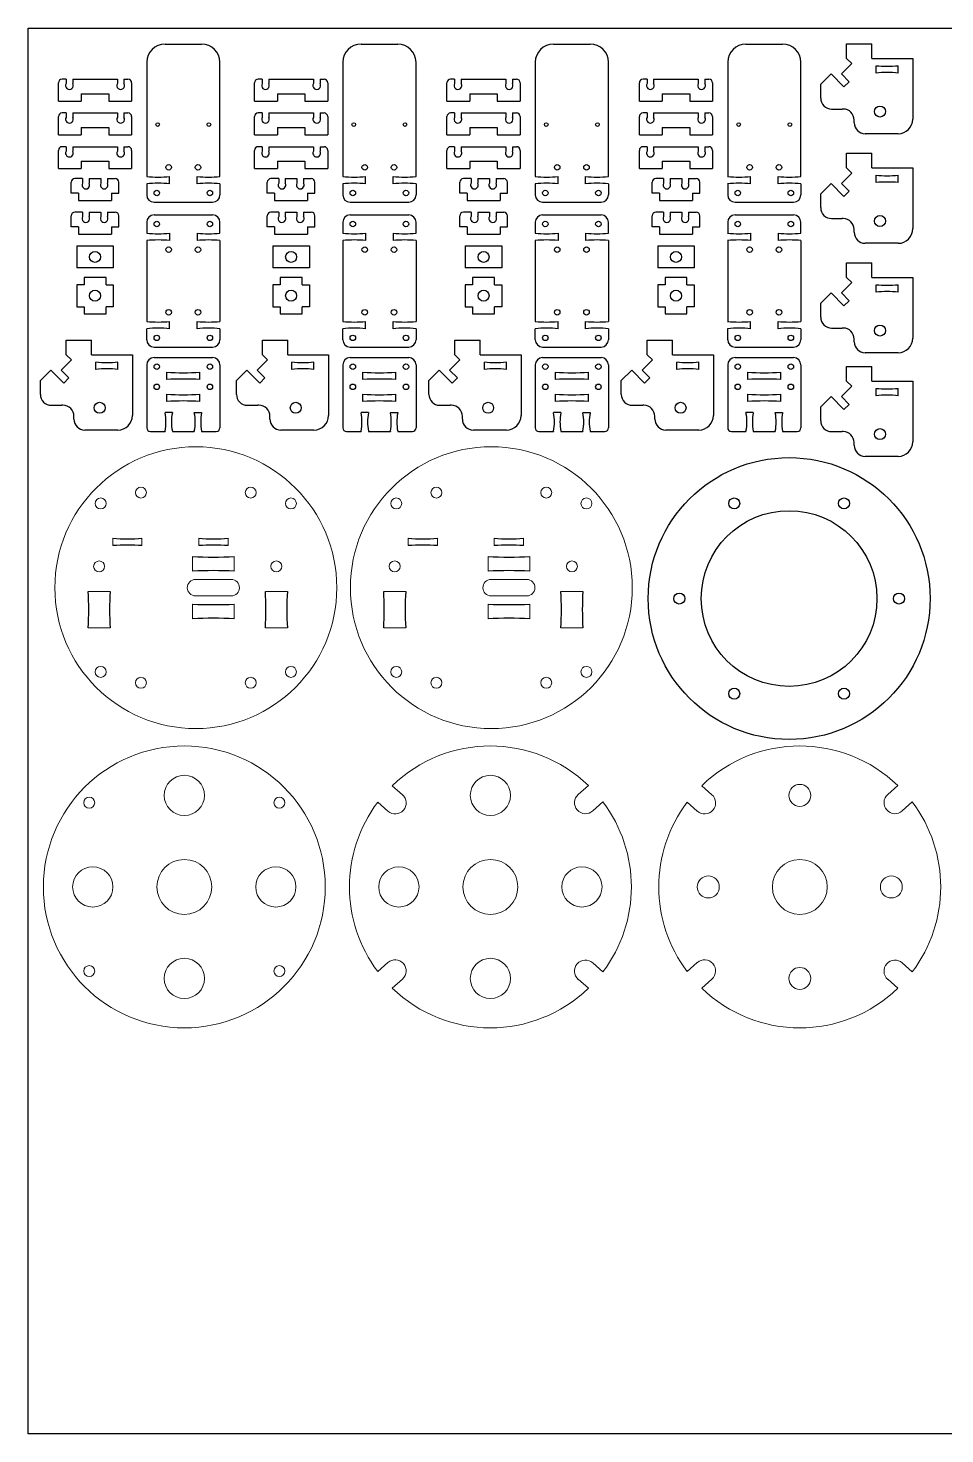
# Model space of a CAD drawing. Header units: millimetres. Extents: x 2177 to 2561, y 1197 to 1581.
# Drawn here: x 2177.1 to 2427.5, y 1197.3 to 1581.3 of the extents above; entities that cross this region are included whole.
import ezdxf

# ---------------------------------------------------------------- set-up
doc = ezdxf.new("R2010")
doc.units = ezdxf.units.MM

msp = doc.modelspace()

# ---------------------------------------------------------------- linework, layer by layer
for p, q in [((2177.06, 1581.3), (2561.06, 1581.3)), ((2177.06, 1197.3), (2177.06, 1581.3)), ((2214.45, 1576.96), (2224.45, 1576.96)), ((2268, 1576.96), (2278, 1576.96)), ((2320.57, 1576.96), (2330.57, 1576.96)), ((2373.13, 1576.96), (2383.13, 1576.96)), ((2400.6, 1577.03), (2407.54, 1577.03)), ((2400.6, 1573.03), (2400.6, 1577.03)), ((2407.54, 1573.03), (2407.54, 1577.03)), ((2209.45, 1571.96), (2209.45, 1540.76)), ((2229.45, 1540.76), (2229.45, 1571.96)), ((2263, 1571.96), (2263, 1540.76)), ((2283, 1540.76), (2283, 1571.96)), ((2315.57, 1571.96), (2315.57, 1540.76)), ((2335.57, 1540.76), (2335.57, 1571.96)), ((2368.13, 1571.96), (2368.13, 1540.76)), ((2388.13, 1540.76), (2388.13, 1571.96)), ((2399.18, 1568.79), (2402.01, 1571.61)), ((2402.01, 1571.61), (2400.6, 1573.03)), ((2407.54, 1573.03), (2418.68, 1573.03)), ((2408.68, 1569.03), (2408.68, 1571.03)), ((2414.68, 1569.03), (2414.68, 1571.03)), ((2418.68, 1573.03), (2418.68, 1556.44)), ((2187.43, 1567.36), (2186.33, 1567.36)), ((2187.43, 1567.36), (2187.43, 1566.15)), ((2189.23, 1567.36), (2189.23, 1566.15)), ((2189.23, 1567.36), (2201.43, 1567.36)), ((2201.43, 1567.36), (2201.43, 1566.15)), ((2203.23, 1567.36), (2203.23, 1566.15)), ((2203.23, 1567.36), (2204.33, 1567.36)), ((2240.99, 1567.36), (2239.89, 1567.36)), ((2240.99, 1567.36), (2240.99, 1566.15)), ((2242.79, 1567.36), (2242.79, 1566.15)), ((2242.79, 1567.36), (2254.99, 1567.36)), ((2254.99, 1567.36), (2254.99, 1566.15)), ((2256.79, 1567.36), (2256.79, 1566.15)), ((2256.79, 1567.36), (2257.89, 1567.36)), ((2293.55, 1567.36), (2292.45, 1567.36)), ((2293.55, 1567.36), (2293.55, 1566.15)), ((2295.35, 1567.36), (2295.35, 1566.15)), ((2295.35, 1567.36), (2307.55, 1567.36)), ((2307.55, 1567.36), (2307.55, 1566.15)), ((2309.35, 1567.36), (2309.35, 1566.15)), ((2309.35, 1567.36), (2310.45, 1567.36)), ((2346.11, 1567.36), (2345.01, 1567.36)), ((2346.11, 1567.36), (2346.11, 1566.15)), ((2347.91, 1567.36), (2347.91, 1566.15)), ((2347.91, 1567.36), (2360.11, 1567.36)), ((2360.11, 1567.36), (2360.11, 1566.15)), ((2361.91, 1567.36), (2361.91, 1566.15)), ((2361.91, 1567.36), (2363.01, 1567.36)), ((2396.36, 1568.79), (2393.53, 1565.96)), ((2399.89, 1565.25), (2396.36, 1568.79)), ((2401.31, 1566.66), (2399.18, 1568.79)), ((2185.33, 1561.36), (2185.33, 1566.36)), ((2191.58, 1563.36), (2199.08, 1563.36)), ((2191.58, 1563.36), (2191.58, 1561.36)), ((2199.08, 1563.36), (2199.08, 1561.36)), ((2205.33, 1566.36), (2205.33, 1561.36)), ((2238.89, 1561.36), (2238.89, 1566.36)), ((2245.14, 1563.36), (2252.64, 1563.36)), ((2245.14, 1563.36), (2245.14, 1561.36)), ((2252.64, 1563.36), (2252.64, 1561.36)), ((2258.89, 1566.36), (2258.89, 1561.36)), ((2291.45, 1561.36), (2291.45, 1566.36)), ((2297.7, 1563.36), (2305.2, 1563.36)), ((2297.7, 1563.36), (2297.7, 1561.36)), ((2305.2, 1563.36), (2305.2, 1561.36)), ((2311.45, 1566.36), (2311.45, 1561.36)), ((2344.01, 1561.36), (2344.01, 1566.36)), ((2350.26, 1563.36), (2357.76, 1563.36)), ((2350.26, 1563.36), (2350.26, 1561.36)), ((2357.76, 1563.36), (2357.76, 1561.36)), ((2364.01, 1566.36), (2364.01, 1561.36)), ((2393.53, 1562.2), (2393.53, 1565.96)), ((2399.89, 1565.25), (2401.31, 1566.66)), ((2185.33, 1561.36), (2191.58, 1561.36)), ((2199.08, 1561.36), (2205.33, 1561.36)), ((2238.89, 1561.36), (2245.14, 1561.36)), ((2252.64, 1561.36), (2258.89, 1561.36)), ((2291.45, 1561.36), (2297.7, 1561.36)), ((2305.2, 1561.36), (2311.45, 1561.36)), ((2344.01, 1561.36), (2350.26, 1561.36)), ((2357.76, 1561.36), (2364.01, 1561.36)), ((2396.53, 1559.2), (2399.36, 1559.2)), ((2399.68, 1559.2), (2399.36, 1559.2)), ((2185.33, 1552.13), (2185.33, 1557.13)), ((2187.43, 1558.13), (2186.33, 1558.13)), ((2187.43, 1558.13), (2187.43, 1556.92)), ((2189.23, 1558.13), (2189.23, 1556.92)), ((2189.23, 1558.13), (2201.43, 1558.13)), ((2201.43, 1558.13), (2201.43, 1556.92)), ((2203.23, 1558.13), (2203.23, 1556.92)), ((2203.23, 1558.13), (2204.33, 1558.13)), ((2205.33, 1557.13), (2205.33, 1552.13)), ((2238.89, 1552.13), (2238.89, 1557.13)), ((2240.99, 1558.13), (2239.89, 1558.13)), ((2240.99, 1558.13), (2240.99, 1556.92)), ((2242.79, 1558.13), (2242.79, 1556.92)), ((2242.79, 1558.13), (2254.99, 1558.13)), ((2254.99, 1558.13), (2254.99, 1556.92)), ((2256.79, 1558.13), (2256.79, 1556.92)), ((2256.79, 1558.13), (2257.89, 1558.13)), ((2258.89, 1557.13), (2258.89, 1552.13)), ((2291.45, 1552.13), (2291.45, 1557.13)), ((2293.55, 1558.13), (2292.45, 1558.13)), ((2293.55, 1558.13), (2293.55, 1556.92)), ((2295.35, 1558.13), (2295.35, 1556.92)), ((2295.35, 1558.13), (2307.55, 1558.13)), ((2307.55, 1558.13), (2307.55, 1556.92)), ((2309.35, 1558.13), (2309.35, 1556.92)), ((2309.35, 1558.13), (2310.45, 1558.13)), ((2311.45, 1557.13), (2311.45, 1552.13)), ((2344.01, 1552.13), (2344.01, 1557.13)), ((2346.11, 1558.13), (2345.01, 1558.13)), ((2346.11, 1558.13), (2346.11, 1556.92)), ((2347.91, 1558.13), (2347.91, 1556.92)), ((2347.91, 1558.13), (2360.11, 1558.13)), ((2360.11, 1558.13), (2360.11, 1556.92)), ((2361.91, 1558.13), (2361.91, 1556.92)), ((2361.91, 1558.13), (2363.01, 1558.13)), ((2364.01, 1557.13), (2364.01, 1552.13)), ((2402.68, 1555.44), (2402.68, 1556.2)), ((2185.33, 1552.13), (2191.58, 1552.13)), ((2191.58, 1554.13), (2199.08, 1554.13)), ((2191.58, 1554.13), (2191.58, 1552.13)), ((2199.08, 1554.13), (2199.08, 1552.13)), ((2199.08, 1552.13), (2205.33, 1552.13)), ((2212.45, 1554.46), (2212.45, 1554.46)), ((2238.89, 1552.13), (2245.14, 1552.13)), ((2245.14, 1554.13), (2252.64, 1554.13)), ((2245.14, 1554.13), (2245.14, 1552.13)), ((2252.64, 1554.13), (2252.64, 1552.13)), ((2252.64, 1552.13), (2258.89, 1552.13)), ((2266, 1554.46), (2266, 1554.46)), ((2291.45, 1552.13), (2297.7, 1552.13)), ((2297.7, 1554.13), (2305.2, 1554.13)), ((2297.7, 1554.13), (2297.7, 1552.13)), ((2305.2, 1554.13), (2305.2, 1552.13)), ((2305.2, 1552.13), (2311.45, 1552.13)), ((2318.57, 1554.46), (2318.57, 1554.46)), ((2344.01, 1552.13), (2350.26, 1552.13)), ((2350.26, 1554.13), (2357.76, 1554.13)), ((2350.26, 1554.13), (2350.26, 1552.13)), ((2357.76, 1554.13), (2357.76, 1552.13)), ((2357.76, 1552.13), (2364.01, 1552.13)), ((2371.13, 1554.46), (2371.13, 1554.46)), ((2414.68, 1552.44), (2405.68, 1552.44)), ((2185.33, 1542.91), (2185.33, 1547.91)), ((2187.43, 1548.91), (2186.33, 1548.91)), ((2187.43, 1548.91), (2187.43, 1547.7)), ((2189.23, 1548.91), (2189.23, 1547.7)), ((2189.23, 1548.91), (2201.43, 1548.91)), ((2201.43, 1548.91), (2201.43, 1547.7)), ((2203.23, 1548.91), (2203.23, 1547.7)), ((2203.23, 1548.91), (2204.33, 1548.91)), ((2205.33, 1547.91), (2205.33, 1542.91)), ((2238.89, 1542.91), (2238.89, 1547.91)), ((2240.99, 1548.91), (2239.89, 1548.91)), ((2240.99, 1548.91), (2240.99, 1547.7)), ((2242.79, 1548.91), (2242.79, 1547.7)), ((2242.79, 1548.91), (2254.99, 1548.91)), ((2254.99, 1548.91), (2254.99, 1547.7)), ((2256.79, 1548.91), (2256.79, 1547.7)), ((2256.79, 1548.91), (2257.89, 1548.91)), ((2258.89, 1547.91), (2258.89, 1542.91)), ((2291.45, 1542.91), (2291.45, 1547.91)), ((2293.55, 1548.91), (2292.45, 1548.91)), ((2293.55, 1548.91), (2293.55, 1547.7)), ((2295.35, 1548.91), (2295.35, 1547.7)), ((2295.35, 1548.91), (2307.55, 1548.91)), ((2307.55, 1548.91), (2307.55, 1547.7)), ((2309.35, 1548.91), (2309.35, 1547.7)), ((2309.35, 1548.91), (2310.45, 1548.91)), ((2311.45, 1547.91), (2311.45, 1542.91)), ((2344.01, 1542.91), (2344.01, 1547.91)), ((2346.11, 1548.91), (2345.01, 1548.91)), ((2346.11, 1548.91), (2346.11, 1547.7)), ((2347.91, 1548.91), (2347.91, 1547.7)), ((2347.91, 1548.91), (2360.11, 1548.91)), ((2360.11, 1548.91), (2360.11, 1547.7)), ((2361.91, 1548.91), (2361.91, 1547.7)), ((2361.91, 1548.91), (2363.01, 1548.91)), ((2364.01, 1547.91), (2364.01, 1542.91)), ((2191.58, 1544.91), (2199.08, 1544.91)), ((2191.58, 1544.91), (2191.58, 1542.91)), ((2199.08, 1544.91), (2199.08, 1542.91)), ((2245.14, 1544.91), (2252.64, 1544.91)), ((2245.14, 1544.91), (2245.14, 1542.91)), ((2252.64, 1544.91), (2252.64, 1542.91)), ((2297.7, 1544.91), (2305.2, 1544.91)), ((2297.7, 1544.91), (2297.7, 1542.91)), ((2305.2, 1544.91), (2305.2, 1542.91)), ((2350.26, 1544.91), (2357.76, 1544.91)), ((2350.26, 1544.91), (2350.26, 1542.91)), ((2357.76, 1544.91), (2357.76, 1542.91)), ((2400.6, 1547.11), (2407.54, 1547.11)), ((2400.6, 1543.11), (2400.6, 1547.11)), ((2407.54, 1543.11), (2407.54, 1547.11)), ((2185.33, 1542.91), (2191.58, 1542.91)), ((2191.93, 1540.18), (2189.83, 1540.18)), ((2191.93, 1540.18), (2191.93, 1538.97)), ((2193.73, 1540.18), (2196.93, 1540.18)), ((2193.73, 1540.18), (2193.73, 1538.97)), ((2196.93, 1540.18), (2196.93, 1538.97)), ((2198.73, 1540.18), (2200.83, 1540.18)), ((2198.73, 1540.18), (2198.73, 1538.97)), ((2199.08, 1542.91), (2205.33, 1542.91)), ((2215.7, 1538.76), (2215.7, 1540.76)), ((2223.2, 1538.76), (2223.2, 1540.76)), ((2238.89, 1542.91), (2245.14, 1542.91)), ((2245.49, 1540.18), (2243.39, 1540.18)), ((2245.49, 1540.18), (2245.49, 1538.97)), ((2247.29, 1540.18), (2250.49, 1540.18)), ((2247.29, 1540.18), (2247.29, 1538.97)), ((2250.49, 1540.18), (2250.49, 1538.97)), ((2252.29, 1540.18), (2254.39, 1540.18)), ((2252.29, 1540.18), (2252.29, 1538.97)), ((2252.64, 1542.91), (2258.89, 1542.91)), ((2269.25, 1538.76), (2269.25, 1540.76)), ((2276.75, 1538.76), (2276.75, 1540.76)), ((2291.45, 1542.91), (2297.7, 1542.91)), ((2298.05, 1540.18), (2295.95, 1540.18)), ((2298.05, 1540.18), (2298.05, 1538.97)), ((2299.85, 1540.18), (2303.05, 1540.18)), ((2299.85, 1540.18), (2299.85, 1538.97)), ((2303.05, 1540.18), (2303.05, 1538.97)), ((2304.85, 1540.18), (2306.95, 1540.18)), ((2304.85, 1540.18), (2304.85, 1538.97)), ((2305.2, 1542.91), (2311.45, 1542.91)), ((2321.82, 1538.76), (2321.82, 1540.76)), ((2329.32, 1538.76), (2329.32, 1540.76)), ((2344.01, 1542.91), (2350.26, 1542.91)), ((2350.61, 1540.18), (2348.51, 1540.18)), ((2350.61, 1540.18), (2350.61, 1538.97)), ((2352.41, 1540.18), (2355.61, 1540.18)), ((2352.41, 1540.18), (2352.41, 1538.97)), ((2355.61, 1540.18), (2355.61, 1538.97)), ((2357.41, 1540.18), (2359.51, 1540.18)), ((2357.41, 1540.18), (2357.41, 1538.97)), ((2357.76, 1542.91), (2364.01, 1542.91)), ((2374.38, 1538.76), (2374.38, 1540.76)), ((2381.88, 1538.76), (2381.88, 1540.76)), ((2399.18, 1538.87), (2402.01, 1541.7)), ((2402.01, 1541.7), (2400.6, 1543.11)), ((2407.54, 1543.11), (2418.68, 1543.11)), ((2408.68, 1539.11), (2408.68, 1541.11)), ((2414.68, 1539.11), (2414.68, 1541.11)), ((2418.68, 1543.11), (2418.68, 1526.52)), ((2188.83, 1536.18), (2188.83, 1539.18)), ((2190.83, 1536.18), (2188.83, 1536.18)), ((2190.83, 1536.18), (2190.83, 1534.18)), ((2199.83, 1536.18), (2199.83, 1534.18)), ((2199.83, 1536.18), (2201.83, 1536.18)), ((2201.83, 1536.18), (2201.83, 1539.18)), ((2209.45, 1538.76), (2209.45, 1535.76)), ((2229.45, 1538.76), (2229.45, 1535.76)), ((2242.39, 1536.18), (2242.39, 1539.18)), ((2244.39, 1536.18), (2242.39, 1536.18)), ((2244.39, 1536.18), (2244.39, 1534.18)), ((2253.39, 1536.18), (2253.39, 1534.18)), ((2253.39, 1536.18), (2255.39, 1536.18)), ((2255.39, 1536.18), (2255.39, 1539.18)), ((2263, 1538.76), (2263, 1535.76)), ((2283, 1538.76), (2283, 1535.76)), ((2294.95, 1536.18), (2294.95, 1539.18)), ((2296.95, 1536.18), (2294.95, 1536.18)), ((2296.95, 1536.18), (2296.95, 1534.18)), ((2305.95, 1536.18), (2305.95, 1534.18)), ((2305.95, 1536.18), (2307.95, 1536.18)), ((2307.95, 1536.18), (2307.95, 1539.18)), ((2315.57, 1538.76), (2315.57, 1535.76)), ((2335.57, 1538.76), (2335.57, 1535.76)), ((2347.51, 1536.18), (2347.51, 1539.18)), ((2349.51, 1536.18), (2347.51, 1536.18)), ((2349.51, 1536.18), (2349.51, 1534.18)), ((2358.51, 1536.18), (2358.51, 1534.18)), ((2358.51, 1536.18), (2360.51, 1536.18)), ((2360.51, 1536.18), (2360.51, 1539.18)), ((2368.13, 1538.76), (2368.13, 1535.76)), ((2388.13, 1538.76), (2388.13, 1535.76)), ((2396.36, 1538.87), (2393.53, 1536.04)), ((2393.53, 1532.28), (2393.53, 1536.04)), ((2399.89, 1535.33), (2396.36, 1538.87)), ((2401.31, 1536.75), (2399.18, 1538.87)), ((2399.89, 1535.33), (2401.31, 1536.75)), ((2190.83, 1534.18), (2199.83, 1534.18)), ((2211.45, 1533.76), (2227.45, 1533.76)), ((2244.39, 1534.18), (2253.39, 1534.18)), ((2265, 1533.76), (2281, 1533.76)), ((2296.95, 1534.18), (2305.95, 1534.18)), ((2317.57, 1533.76), (2333.57, 1533.76)), ((2349.51, 1534.18), (2358.51, 1534.18)), ((2370.13, 1533.76), (2386.13, 1533.76)), ((2188.83, 1527.04), (2188.83, 1530.04)), ((2191.93, 1531.04), (2189.83, 1531.04)), ((2191.93, 1531.04), (2191.93, 1529.83)), ((2193.73, 1531.04), (2196.93, 1531.04)), ((2193.73, 1531.04), (2193.73, 1529.83)), ((2196.93, 1531.04), (2196.93, 1529.83)), ((2198.73, 1531.04), (2200.83, 1531.04)), ((2198.73, 1531.04), (2198.73, 1529.83)), ((2201.83, 1527.04), (2201.83, 1530.04)), ((2211.45, 1530.28), (2227.45, 1530.28)), ((2242.39, 1527.04), (2242.39, 1530.04)), ((2245.49, 1531.04), (2243.39, 1531.04)), ((2245.49, 1531.04), (2245.49, 1529.83)), ((2247.29, 1531.04), (2250.49, 1531.04)), ((2247.29, 1531.04), (2247.29, 1529.83)), ((2250.49, 1531.04), (2250.49, 1529.83)), ((2252.29, 1531.04), (2254.39, 1531.04)), ((2252.29, 1531.04), (2252.29, 1529.83)), ((2255.39, 1527.04), (2255.39, 1530.04)), ((2265, 1530.28), (2281, 1530.28)), ((2294.95, 1527.04), (2294.95, 1530.04)), ((2298.05, 1531.04), (2295.95, 1531.04)), ((2298.05, 1531.04), (2298.05, 1529.83)), ((2299.85, 1531.04), (2303.05, 1531.04)), ((2299.85, 1531.04), (2299.85, 1529.83)), ((2303.05, 1531.04), (2303.05, 1529.83)), ((2304.85, 1531.04), (2306.95, 1531.04)), ((2304.85, 1531.04), (2304.85, 1529.83)), ((2307.95, 1527.04), (2307.95, 1530.04)), ((2317.57, 1530.28), (2333.57, 1530.28)), ((2347.51, 1527.04), (2347.51, 1530.04)), ((2350.61, 1531.04), (2348.51, 1531.04)), ((2350.61, 1531.04), (2350.61, 1529.83)), ((2352.41, 1531.04), (2355.61, 1531.04)), ((2352.41, 1531.04), (2352.41, 1529.83)), ((2355.61, 1531.04), (2355.61, 1529.83)), ((2357.41, 1531.04), (2359.51, 1531.04)), ((2357.41, 1531.04), (2357.41, 1529.83)), ((2360.51, 1527.04), (2360.51, 1530.04)), ((2370.13, 1530.28), (2386.13, 1530.28)), ((2396.53, 1529.28), (2399.36, 1529.28)), ((2399.68, 1529.28), (2399.36, 1529.28)), ((2190.83, 1527.04), (2188.83, 1527.04)), ((2190.83, 1527.04), (2190.83, 1525.04)), ((2190.83, 1525.04), (2199.83, 1525.04)), ((2199.83, 1527.04), (2199.83, 1525.04)), ((2199.83, 1527.04), (2201.83, 1527.04)), ((2209.45, 1528.28), (2209.45, 1525.28)), ((2215.7, 1525.28), (2215.7, 1523.28)), ((2223.2, 1525.28), (2223.2, 1523.28)), ((2229.45, 1525.28), (2229.45, 1528.28)), ((2244.39, 1527.04), (2242.39, 1527.04)), ((2244.39, 1527.04), (2244.39, 1525.04)), ((2244.39, 1525.04), (2253.39, 1525.04)), ((2253.39, 1527.04), (2253.39, 1525.04)), ((2253.39, 1527.04), (2255.39, 1527.04)), ((2263, 1528.28), (2263, 1525.28)), ((2269.25, 1525.28), (2269.25, 1523.28)), ((2276.75, 1525.28), (2276.75, 1523.28)), ((2283, 1525.28), (2283, 1528.28)), ((2296.95, 1527.04), (2294.95, 1527.04)), ((2296.95, 1527.04), (2296.95, 1525.04)), ((2296.95, 1525.04), (2305.95, 1525.04)), ((2305.95, 1527.04), (2305.95, 1525.04)), ((2305.95, 1527.04), (2307.95, 1527.04)), ((2315.57, 1528.28), (2315.57, 1525.28)), ((2321.82, 1525.28), (2321.82, 1523.28)), ((2329.32, 1525.28), (2329.32, 1523.28)), ((2335.57, 1525.28), (2335.57, 1528.28)), ((2349.51, 1527.04), (2347.51, 1527.04)), ((2349.51, 1527.04), (2349.51, 1525.04)), ((2349.51, 1525.04), (2358.51, 1525.04)), ((2358.51, 1527.04), (2358.51, 1525.04)), ((2358.51, 1527.04), (2360.51, 1527.04)), ((2368.13, 1528.28), (2368.13, 1525.28)), ((2374.38, 1525.28), (2374.38, 1523.28)), ((2381.88, 1525.28), (2381.88, 1523.28)), ((2388.13, 1525.28), (2388.13, 1528.28)), ((2402.68, 1525.52), (2402.68, 1526.28)), ((2190.33, 1521.8), (2190.33, 1515.8)), ((2190.33, 1521.8), (2200.33, 1521.8)), ((2200.33, 1521.8), (2200.33, 1515.8)), ((2209.45, 1523.28), (2209.45, 1501.18)), ((2229.45, 1523.28), (2229.45, 1501.18)), ((2243.89, 1521.8), (2243.89, 1515.8)), ((2243.89, 1521.8), (2253.89, 1521.8)), ((2253.89, 1521.8), (2253.89, 1515.8)), ((2263, 1523.28), (2263, 1501.18)), ((2283, 1523.28), (2283, 1501.18)), ((2296.45, 1521.8), (2296.45, 1515.8)), ((2296.45, 1521.8), (2306.45, 1521.8)), ((2306.45, 1521.8), (2306.45, 1515.8)), ((2315.57, 1523.28), (2315.57, 1501.18)), ((2335.57, 1523.28), (2335.57, 1501.18)), ((2349.01, 1521.8), (2349.01, 1515.8)), ((2349.01, 1521.8), (2359.01, 1521.8)), ((2359.01, 1521.8), (2359.01, 1515.8)), ((2368.13, 1523.28), (2368.13, 1501.18)), ((2388.13, 1523.28), (2388.13, 1501.18)), ((2414.68, 1522.52), (2405.68, 1522.52)), ((2400.6, 1517.2), (2407.54, 1517.2)), ((2400.6, 1513.2), (2400.6, 1517.2)), ((2407.54, 1513.2), (2407.54, 1517.2)), ((2200.33, 1515.8), (2190.33, 1515.8)), ((2198.33, 1513.21), (2192.33, 1513.21)), ((2192.33, 1513.21), (2192.33, 1511.21)), ((2198.33, 1511.21), (2198.33, 1513.21)), ((2253.89, 1515.8), (2243.89, 1515.8)), ((2251.89, 1513.21), (2245.89, 1513.21)), ((2245.89, 1513.21), (2245.89, 1511.21)), ((2251.89, 1511.21), (2251.89, 1513.21)), ((2306.45, 1515.8), (2296.45, 1515.8)), ((2304.45, 1513.21), (2298.45, 1513.21)), ((2298.45, 1513.21), (2298.45, 1511.21)), ((2304.45, 1511.21), (2304.45, 1513.21)), ((2359.01, 1515.8), (2349.01, 1515.8)), ((2357.01, 1513.21), (2351.01, 1513.21)), ((2351.01, 1513.21), (2351.01, 1511.21)), ((2357.01, 1511.21), (2357.01, 1513.21)), ((2402.01, 1511.78), (2400.6, 1513.2)), ((2407.54, 1513.2), (2418.68, 1513.2)), ((2418.68, 1513.2), (2418.68, 1496.61)), ((2192.33, 1511.21), (2190.33, 1511.21)), ((2190.33, 1511.21), (2190.33, 1505.21)), ((2198.33, 1511.21), (2200.33, 1511.21)), ((2200.33, 1511.21), (2200.33, 1505.21)), ((2245.89, 1511.21), (2243.89, 1511.21)), ((2243.89, 1511.21), (2243.89, 1505.21)), ((2251.89, 1511.21), (2253.89, 1511.21)), ((2253.89, 1511.21), (2253.89, 1505.21)), ((2298.45, 1511.21), (2296.45, 1511.21)), ((2296.45, 1511.21), (2296.45, 1505.21)), ((2304.45, 1511.21), (2306.45, 1511.21)), ((2306.45, 1511.21), (2306.45, 1505.21)), ((2351.01, 1511.21), (2349.01, 1511.21)), ((2349.01, 1511.21), (2349.01, 1505.21)), ((2357.01, 1511.21), (2359.01, 1511.21)), ((2359.01, 1511.21), (2359.01, 1505.21)), ((2399.18, 1508.95), (2402.01, 1511.78)), ((2408.68, 1509.2), (2408.68, 1511.2)), ((2414.68, 1509.2), (2414.68, 1511.2)), ((2396.36, 1508.95), (2393.53, 1506.13)), ((2393.53, 1502.37), (2393.53, 1506.13)), ((2399.89, 1505.42), (2396.36, 1508.95)), ((2401.31, 1506.83), (2399.18, 1508.95)), ((2399.89, 1505.42), (2401.31, 1506.83)), ((2190.33, 1505.21), (2192.33, 1505.21)), ((2192.33, 1505.21), (2192.33, 1503.21)), ((2192.33, 1503.21), (2198.33, 1503.21)), ((2198.33, 1503.21), (2198.33, 1505.21)), ((2200.33, 1505.21), (2198.33, 1505.21)), ((2243.89, 1505.21), (2245.89, 1505.21)), ((2245.89, 1505.21), (2245.89, 1503.21)), ((2245.89, 1503.21), (2251.89, 1503.21)), ((2251.89, 1503.21), (2251.89, 1505.21)), ((2253.89, 1505.21), (2251.89, 1505.21)), ((2296.45, 1505.21), (2298.45, 1505.21)), ((2298.45, 1505.21), (2298.45, 1503.21)), ((2298.45, 1503.21), (2304.45, 1503.21)), ((2304.45, 1503.21), (2304.45, 1505.21)), ((2306.45, 1505.21), (2304.45, 1505.21)), ((2349.01, 1505.21), (2351.01, 1505.21)), ((2351.01, 1505.21), (2351.01, 1503.21)), ((2351.01, 1503.21), (2357.01, 1503.21)), ((2357.01, 1503.21), (2357.01, 1505.21)), ((2359.01, 1505.21), (2357.01, 1505.21)), ((2209.45, 1496.18), (2209.45, 1499.18)), ((2215.7, 1499.18), (2215.7, 1501.18)), ((2223.2, 1499.18), (2223.2, 1501.18)), ((2229.45, 1499.18), (2229.45, 1496.18)), ((2263, 1496.18), (2263, 1499.18)), ((2269.25, 1499.18), (2269.25, 1501.18)), ((2276.75, 1499.18), (2276.75, 1501.18)), ((2283, 1499.18), (2283, 1496.18)), ((2315.57, 1496.18), (2315.57, 1499.18)), ((2321.82, 1499.18), (2321.82, 1501.18)), ((2329.32, 1499.18), (2329.32, 1501.18)), ((2335.57, 1499.18), (2335.57, 1496.18)), ((2368.13, 1496.18), (2368.13, 1499.18)), ((2374.38, 1499.18), (2374.38, 1501.18)), ((2381.88, 1499.18), (2381.88, 1501.18)), ((2388.13, 1499.18), (2388.13, 1496.18)), ((2396.53, 1499.37), (2399.36, 1499.37)), ((2399.68, 1499.37), (2399.36, 1499.37)), ((2187.47, 1496.09), (2194.41, 1496.09)), ((2187.47, 1492.09), (2187.47, 1496.09)), ((2194.41, 1492.09), (2194.41, 1496.09)), ((2211.45, 1494.18), (2227.45, 1494.18)), ((2241.03, 1496.09), (2247.97, 1496.09)), ((2241.03, 1492.09), (2241.03, 1496.09)), ((2247.97, 1492.09), (2247.97, 1496.09)), ((2265, 1494.18), (2281, 1494.18)), ((2293.59, 1496.09), (2300.53, 1496.09)), ((2293.59, 1492.09), (2293.59, 1496.09)), ((2300.53, 1492.09), (2300.53, 1496.09)), ((2317.57, 1494.18), (2333.57, 1494.18)), ((2346.15, 1496.09), (2353.09, 1496.09)), ((2346.15, 1492.09), (2346.15, 1496.09)), ((2353.09, 1492.09), (2353.09, 1496.09)), ((2370.13, 1494.18), (2386.13, 1494.18)), ((2402.68, 1495.61), (2402.68, 1496.37)), ((2186.06, 1487.85), (2188.89, 1490.68)), ((2188.89, 1490.68), (2187.47, 1492.09)), ((2194.41, 1492.09), (2205.56, 1492.09)), ((2195.56, 1488.09), (2195.56, 1490.09)), ((2201.56, 1488.09), (2201.56, 1490.09)), ((2205.56, 1492.09), (2205.56, 1475.5)), ((2211.45, 1491.31), (2227.45, 1491.31)), ((2239.61, 1487.85), (2242.44, 1490.68)), ((2242.44, 1490.68), (2241.03, 1492.09)), ((2247.97, 1492.09), (2259.11, 1492.09)), ((2249.11, 1488.09), (2249.11, 1490.09)), ((2255.11, 1488.09), (2255.11, 1490.09)), ((2259.11, 1492.09), (2259.11, 1475.5)), ((2265, 1491.31), (2281, 1491.31)), ((2292.18, 1487.85), (2295, 1490.68)), ((2295, 1490.68), (2293.59, 1492.09)), ((2300.53, 1492.09), (2311.68, 1492.09)), ((2301.68, 1488.09), (2301.68, 1490.09)), ((2307.68, 1488.09), (2307.68, 1490.09)), ((2311.68, 1492.09), (2311.68, 1475.5)), ((2317.57, 1491.31), (2333.57, 1491.31)), ((2344.74, 1487.85), (2347.57, 1490.68)), ((2347.57, 1490.68), (2346.15, 1492.09)), ((2353.09, 1492.09), (2364.24, 1492.09)), ((2354.24, 1488.09), (2354.24, 1490.09)), ((2360.24, 1488.09), (2360.24, 1490.09)), ((2364.24, 1492.09), (2364.24, 1475.5)), ((2370.13, 1491.31), (2386.13, 1491.31)), ((2414.68, 1492.61), (2405.68, 1492.61)), ((2183.23, 1487.85), (2180.4, 1485.02)), ((2186.77, 1484.31), (2183.23, 1487.85)), ((2188.18, 1485.73), (2186.06, 1487.85)), ((2209.45, 1489.31), (2209.45, 1472.11)), ((2214.95, 1485.31), (2214.95, 1487.31)), ((2223.95, 1485.31), (2223.95, 1487.31)), ((2229.45, 1489.31), (2229.45, 1472.11)), ((2236.79, 1487.85), (2233.96, 1485.02)), ((2240.32, 1484.31), (2236.79, 1487.85)), ((2241.74, 1485.73), (2239.61, 1487.85)), ((2263, 1489.31), (2263, 1472.11)), ((2268.5, 1485.31), (2268.5, 1487.31)), ((2277.5, 1485.31), (2277.5, 1487.31)), ((2283, 1489.31), (2283, 1472.11)), ((2289.35, 1487.85), (2286.52, 1485.02)), ((2292.88, 1484.31), (2289.35, 1487.85)), ((2294.3, 1485.73), (2292.18, 1487.85)), ((2315.57, 1489.31), (2315.57, 1472.11)), ((2321.07, 1485.31), (2321.07, 1487.31)), ((2330.07, 1485.31), (2330.07, 1487.31)), ((2335.57, 1489.31), (2335.57, 1472.11)), ((2341.91, 1487.85), (2339.08, 1485.02)), ((2345.45, 1484.31), (2341.91, 1487.85)), ((2346.86, 1485.73), (2344.74, 1487.85)), ((2368.13, 1489.31), (2368.13, 1472.11)), ((2373.63, 1485.31), (2373.63, 1487.31)), ((2382.63, 1485.31), (2382.63, 1487.31)), ((2388.13, 1489.31), (2388.13, 1472.11)), ((2400.6, 1488.89), (2407.54, 1488.89)), ((2400.6, 1484.89), (2400.6, 1488.89)), ((2407.54, 1484.89), (2407.54, 1488.89)), ((2180.4, 1481.26), (2180.4, 1485.02)), ((2186.77, 1484.31), (2188.18, 1485.73)), ((2233.96, 1481.26), (2233.96, 1485.02)), ((2240.32, 1484.31), (2241.74, 1485.73)), ((2286.52, 1481.26), (2286.52, 1485.02)), ((2292.88, 1484.31), (2294.3, 1485.73)), ((2339.08, 1481.26), (2339.08, 1485.02)), ((2345.45, 1484.31), (2346.86, 1485.73)), ((2399.18, 1480.65), (2402.01, 1483.48)), ((2402.01, 1483.48), (2400.6, 1484.89)), ((2407.54, 1484.89), (2418.68, 1484.89)), ((2408.68, 1480.89), (2408.68, 1482.89)), ((2414.68, 1480.89), (2414.68, 1482.89)), ((2418.68, 1484.89), (2418.68, 1468.3)), ((2214.95, 1479.31), (2214.95, 1481.31)), ((2223.95, 1479.31), (2223.95, 1481.31)), ((2268.5, 1479.31), (2268.5, 1481.31)), ((2277.5, 1479.31), (2277.5, 1481.31)), ((2321.07, 1479.31), (2321.07, 1481.31)), ((2330.07, 1479.31), (2330.07, 1481.31)), ((2373.63, 1479.31), (2373.63, 1481.31)), ((2382.63, 1479.31), (2382.63, 1481.31)), ((2396.36, 1480.65), (2393.53, 1477.82)), ((2399.89, 1477.12), (2396.36, 1480.65)), ((2401.31, 1478.53), (2399.18, 1480.65)), ((2399.89, 1477.12), (2401.31, 1478.53)), ((2183.4, 1478.26), (2186.23, 1478.26)), ((2186.56, 1478.26), (2186.23, 1478.26)), ((2189.56, 1474.5), (2189.56, 1475.26)), ((2216.45, 1476.31), (2214.45, 1476.31)), ((2214.45, 1476.31), (2214.45, 1476.21)), ((2216.45, 1476.31), (2216.45, 1476.21)), ((2222.45, 1476.31), (2222.45, 1476.21)), ((2222.45, 1476.31), (2224.45, 1476.31)), ((2224.45, 1476.31), (2224.45, 1476.21)), ((2236.96, 1478.26), (2239.79, 1478.26)), ((2240.11, 1478.26), (2239.79, 1478.26)), ((2243.11, 1474.5), (2243.11, 1475.26)), ((2270, 1476.31), (2268, 1476.31)), ((2268, 1476.31), (2268, 1476.21)), ((2270, 1476.31), (2270, 1476.21)), ((2276, 1476.31), (2276, 1476.21)), ((2276, 1476.31), (2278, 1476.31)), ((2278, 1476.31), (2278, 1476.21)), ((2289.52, 1478.26), (2292.35, 1478.26)), ((2292.68, 1478.26), (2292.35, 1478.26)), ((2295.68, 1474.5), (2295.68, 1475.26)), ((2322.57, 1476.31), (2320.57, 1476.31)), ((2320.57, 1476.31), (2320.57, 1476.21)), ((2322.57, 1476.31), (2322.57, 1476.21)), ((2328.57, 1476.31), (2328.57, 1476.21)), ((2328.57, 1476.31), (2330.57, 1476.31)), ((2330.57, 1476.31), (2330.57, 1476.21)), ((2342.08, 1478.26), (2344.91, 1478.26)), ((2345.24, 1478.26), (2344.91, 1478.26)), ((2348.24, 1474.5), (2348.24, 1475.26)), ((2375.13, 1476.31), (2373.13, 1476.31)), ((2373.13, 1476.31), (2373.13, 1476.21)), ((2375.13, 1476.31), (2375.13, 1476.21)), ((2381.13, 1476.31), (2381.13, 1476.21)), ((2381.13, 1476.31), (2383.13, 1476.31)), ((2383.13, 1476.31), (2383.13, 1476.21)), ((2393.53, 1474.07), (2393.53, 1477.82)), ((2201.56, 1471.5), (2192.56, 1471.5)), ((2210.45, 1471.11), (2214.45, 1471.11)), ((2214.45, 1471.31), (2214.45, 1471.31)), ((2214.45, 1471.21), (2214.45, 1471.11)), ((2216.45, 1471.21), (2216.45, 1471.11)), ((2216.45, 1471.11), (2222.45, 1471.11)), ((2222.45, 1471.21), (2222.45, 1471.11)), ((2224.45, 1471.21), (2224.45, 1471.11)), ((2224.45, 1471.11), (2228.45, 1471.11)), ((2255.11, 1471.5), (2246.11, 1471.5)), ((2264, 1471.11), (2268, 1471.11)), ((2268, 1471.31), (2268, 1471.31)), ((2268, 1471.21), (2268, 1471.11)), ((2270, 1471.21), (2270, 1471.11)), ((2270, 1471.11), (2276, 1471.11)), ((2276, 1471.21), (2276, 1471.11)), ((2278, 1471.21), (2278, 1471.11)), ((2278, 1471.11), (2282, 1471.11)), ((2307.68, 1471.5), (2298.68, 1471.5)), ((2316.57, 1471.11), (2320.57, 1471.11)), ((2320.57, 1471.31), (2320.57, 1471.31)), ((2320.57, 1471.21), (2320.57, 1471.11)), ((2322.57, 1471.21), (2322.57, 1471.11)), ((2322.57, 1471.11), (2328.57, 1471.11)), ((2328.57, 1471.21), (2328.57, 1471.11)), ((2330.57, 1471.21), (2330.57, 1471.11)), ((2330.57, 1471.11), (2334.57, 1471.11)), ((2360.24, 1471.5), (2351.24, 1471.5)), ((2369.13, 1471.11), (2373.13, 1471.11)), ((2373.13, 1471.31), (2373.13, 1471.31)), ((2373.13, 1471.21), (2373.13, 1471.11)), ((2375.13, 1471.21), (2375.13, 1471.11)), ((2375.13, 1471.11), (2381.13, 1471.11)), ((2381.13, 1471.21), (2381.13, 1471.11)), ((2383.13, 1471.21), (2383.13, 1471.11)), ((2383.13, 1471.11), (2387.13, 1471.11)), ((2396.53, 1471.07), (2399.36, 1471.07)), ((2399.68, 1471.07), (2399.36, 1471.07)), ((2402.68, 1467.3), (2402.68, 1468.07)), ((2414.68, 1464.3), (2405.68, 1464.3)), ((2561.06, 1197.3), (2177.06, 1197.3))]:
    msp.add_line(p, q)
at = {"color": 7, "linetype": 'Continuous', "lineweight": 15}
for p, q in [((2200.16, 1441.95), (2200.16, 1439.95)), ((2208.16, 1439.95), (2208.16, 1441.95)), ((2223.66, 1441.95), (2223.66, 1439.95)), ((2231.66, 1439.95), (2231.66, 1441.95)), ((2280.88, 1441.95), (2280.88, 1439.95)), ((2288.88, 1439.95), (2288.88, 1441.95)), ((2304.38, 1441.95), (2304.38, 1439.95)), ((2312.38, 1439.95), (2312.38, 1441.95)), ((2221.96, 1436.95), (2221.96, 1432.95)), ((2233.36, 1432.95), (2233.36, 1436.95)), ((2302.68, 1436.95), (2302.68, 1432.95)), ((2314.08, 1432.95), (2314.08, 1436.95)), ((2232.53, 1430.7), (2222.79, 1430.7)), ((2313.25, 1430.7), (2303.51, 1430.7)), ((2199.46, 1427.45), (2193.46, 1427.45)), ((2222.79, 1426.2), (2232.53, 1426.2)), ((2247.86, 1427.45), (2241.86, 1427.45)), ((2280.18, 1427.45), (2274.18, 1427.45)), ((2303.51, 1426.2), (2313.25, 1426.2)), ((2328.58, 1427.45), (2322.58, 1427.45)), ((2221.96, 1423.95), (2221.96, 1419.95)), ((2233.36, 1419.95), (2233.36, 1423.95)), ((2302.68, 1423.95), (2302.68, 1419.95)), ((2314.08, 1419.95), (2314.08, 1423.95)), ((2193.46, 1417.45), (2199.46, 1417.45)), ((2241.86, 1417.45), (2247.86, 1417.45)), ((2274.18, 1417.45), (2280.18, 1417.45)), ((2322.58, 1417.45), (2328.58, 1417.45)), ((2276.51, 1374.35), (2279.3, 1371.9)), ((2327.31, 1371.96), (2330.07, 1374.4)), ((2361.03, 1374.35), (2363.81, 1371.9)), ((2411.83, 1371.96), (2414.59, 1374.4)), ((2275.33, 1367.4), (2272.55, 1369.85)), ((2334.05, 1369.91), (2331.29, 1367.47)), ((2359.84, 1367.4), (2357.06, 1369.85)), ((2418.56, 1369.91), (2415.8, 1367.47)), ((2272.55, 1323.58), (2275.33, 1326.03)), ((2331.29, 1325.96), (2334.05, 1323.52)), ((2357.06, 1323.58), (2359.84, 1326.03)), ((2415.8, 1325.96), (2418.56, 1323.52)), ((2279.3, 1321.53), (2276.51, 1319.08)), ((2330.07, 1319.03), (2327.31, 1321.47)), ((2363.81, 1321.53), (2361.03, 1319.08)), ((2414.59, 1319.03), (2411.83, 1321.47))]:
    msp.add_line(p, q, dxfattribs=at)
at = {"color": 0}
for centre, radius in [((2409.72, 1558.52), 1.5), ((2409.72, 1528.6), 1.5), ((2409.72, 1498.69), 1.5), ((2196.59, 1477.58), 1.5), ((2250.15, 1477.58), 1.5), ((2302.71, 1477.58), 1.5), ((2355.27, 1477.58), 1.5), ((2409.72, 1470.39), 1.5), ((2384.91, 1425.48), 38.5)]:
    msp.add_circle(centre, radius, dxfattribs=at)
for centre, radius in [((2212.45, 1554.96), 0.5), ((2226.45, 1554.96), 0.5), ((2266, 1554.96), 0.5), ((2280, 1554.96), 0.5), ((2318.57, 1554.96), 0.5), ((2332.57, 1554.96), 0.5), ((2371.13, 1554.96), 0.5), ((2385.13, 1554.96), 0.5), ((2215.45, 1543.26), 0.75), ((2223.45, 1543.26), 0.75), ((2269, 1543.26), 0.75), ((2277, 1543.26), 0.75), ((2321.57, 1543.26), 0.75), ((2329.57, 1543.26), 0.75), ((2374.13, 1543.26), 0.75), ((2382.13, 1543.26), 0.75), ((2212.2, 1536.26), 0.75), ((2226.7, 1536.26), 0.75), ((2265.75, 1536.26), 0.75), ((2280.25, 1536.26), 0.75), ((2318.32, 1536.26), 0.75), ((2332.82, 1536.26), 0.75), ((2370.88, 1536.26), 0.75), ((2385.38, 1536.26), 0.75), ((2212.2, 1527.78), 0.75), ((2226.7, 1527.78), 0.75), ((2265.75, 1527.78), 0.75), ((2280.25, 1527.78), 0.75), ((2318.32, 1527.78), 0.75), ((2332.82, 1527.78), 0.75), ((2370.88, 1527.78), 0.75), ((2385.38, 1527.78), 0.75), ((2215.45, 1520.78), 0.75), ((2223.45, 1520.78), 0.75), ((2269, 1520.78), 0.75), ((2277, 1520.78), 0.75), ((2321.57, 1520.78), 0.75), ((2329.57, 1520.78), 0.75), ((2374.13, 1520.78), 0.75), ((2382.13, 1520.78), 0.75), ((2195.33, 1518.8), 1.5), ((2248.89, 1518.8), 1.5), ((2301.45, 1518.8), 1.5), ((2354.01, 1518.8), 1.5), ((2195.33, 1508.21), 1.5), ((2248.89, 1508.21), 1.5), ((2301.45, 1508.21), 1.5), ((2354.01, 1508.21), 1.5), ((2215.45, 1503.68), 0.75), ((2223.45, 1503.68), 0.75), ((2269, 1503.68), 0.75), ((2277, 1503.68), 0.75), ((2321.57, 1503.68), 0.75), ((2329.57, 1503.68), 0.75), ((2374.13, 1503.68), 0.75), ((2382.13, 1503.68), 0.75), ((2212.2, 1496.68), 0.75), ((2226.7, 1496.68), 0.75), ((2265.75, 1496.68), 0.75), ((2280.25, 1496.68), 0.75), ((2318.32, 1496.68), 0.75), ((2332.82, 1496.68), 0.75), ((2370.88, 1496.68), 0.75), ((2385.38, 1496.68), 0.75), ((2212.2, 1488.81), 0.75), ((2226.7, 1488.81), 0.75), ((2265.75, 1488.81), 0.75), ((2280.25, 1488.81), 0.75), ((2318.32, 1488.81), 0.75), ((2332.82, 1488.81), 0.75), ((2370.88, 1488.81), 0.75), ((2385.38, 1488.81), 0.75), ((2212.2, 1483.31), 0.75), ((2226.7, 1483.31), 0.75), ((2265.75, 1483.31), 0.75), ((2280.25, 1483.31), 0.75), ((2318.32, 1483.31), 0.75), ((2332.82, 1483.31), 0.75), ((2370.88, 1483.31), 0.75), ((2385.38, 1483.31), 0.75), ((2369.91, 1451.46), 1.5), ((2399.91, 1451.46), 1.5), ((2384.91, 1425.48), 24), ((2354.91, 1425.48), 1.5), ((2414.91, 1425.48), 1.5), ((2369.91, 1399.5), 1.5), ((2399.91, 1399.5), 1.5)]:
    msp.add_circle(centre, radius)
at = {"color": 7, "linetype": 'Continuous', "lineweight": 15}
for centre, radius in [((2222.86, 1428.45), 38.5), ((2303.58, 1428.45), 38.5), ((2207.86, 1454.43), 1.5), ((2237.86, 1454.43), 1.5), ((2288.58, 1454.43), 1.5), ((2318.58, 1454.43), 1.5), ((2196.88, 1451.45), 1.5), ((2248.84, 1451.45), 1.5), ((2277.6, 1451.45), 1.5), ((2329.56, 1451.45), 1.5), ((2196.46, 1434.26), 1.5), ((2244.86, 1434.26), 1.5), ((2277.18, 1434.26), 1.5), ((2325.58, 1434.26), 1.5), ((2196.88, 1405.45), 1.5), ((2248.84, 1405.45), 1.5), ((2277.6, 1405.45), 1.5), ((2329.56, 1405.45), 1.5), ((2207.86, 1402.47), 1.5), ((2237.86, 1402.47), 1.5), ((2288.58, 1402.47), 1.5), ((2318.58, 1402.47), 1.5), ((2219.72, 1346.71), 38.5), ((2219.72, 1371.71), 5.5), ((2303.32, 1371.71), 5.5), ((2193.74, 1369.71), 1.5), ((2245.7, 1369.71), 1.5), ((2387.83, 1371.71), 3), ((2194.72, 1346.71), 5.5), ((2219.72, 1346.71), 7.5), ((2244.72, 1346.71), 5.5), ((2278.32, 1346.71), 5.5), ((2303.32, 1346.71), 7.5), ((2328.32, 1346.71), 5.5), ((2387.83, 1346.71), 7.5), ((2362.83, 1346.71), 3), ((2412.83, 1346.71), 3), ((2193.74, 1323.71), 1.5), ((2219.72, 1321.71), 5.5), ((2245.7, 1323.71), 1.5), ((2303.32, 1321.71), 5.5), ((2387.83, 1321.71), 3)]:
    msp.add_circle(centre, radius, dxfattribs=at)
for centre, radius, start, end in [((2214.45, 1571.96), 5, 90, 180), ((2224.45, 1571.96), 5, 0, 90), ((2268, 1571.96), 5, 90, 180), ((2278, 1571.96), 5, 0, 90), ((2320.57, 1571.96), 5, 90, 180), ((2330.57, 1571.96), 5, 0, 90), ((2373.13, 1571.96), 5, 90, 180), ((2383.13, 1571.96), 5, 0, 90), ((2411.68, 1600.95), 30.07, 264.2752, 275.7248), ((2186.33, 1566.36), 1, 90, 180), ((2204.33, 1566.36), 1, 0, 90), ((2239.89, 1566.36), 1, 90, 180), ((2257.89, 1566.36), 1, 0, 90), ((2292.45, 1566.36), 1, 90, 180), ((2310.45, 1566.36), 1, 0, 90), ((2345.01, 1566.36), 1, 90, 180), ((2363.01, 1566.36), 1, 0, 90), ((2411.68, 1539.1), 30.07, 84.2752, 95.7248), ((2188.33, 1565.61), 1.05, 148.9973, 31.0027), ((2202.33, 1565.61), 1.05, 148.9973, 31.0027), ((2241.89, 1565.61), 1.05, 148.9973, 31.0027), ((2255.89, 1565.61), 1.05, 148.9973, 31.0027), ((2294.45, 1565.61), 1.05, 148.9973, 31.0027), ((2308.45, 1565.61), 1.05, 148.9973, 31.0027), ((2347.01, 1565.61), 1.05, 148.9973, 31.0027), ((2361.01, 1565.61), 1.05, 148.9973, 31.0027), ((2396.53, 1562.2), 3, 180, 270), ((2399.68, 1556.2), 3, 0, 90), ((2186.33, 1557.13), 1, 90, 180), ((2188.33, 1556.38), 1.05, 148.9973, 31.0027), ((2202.33, 1556.38), 1.05, 148.9973, 31.0027), ((2204.33, 1557.13), 1, 0, 90), ((2239.89, 1557.13), 1, 90, 180), ((2241.89, 1556.38), 1.05, 148.9973, 31.0027), ((2255.89, 1556.38), 1.05, 148.9973, 31.0027), ((2257.89, 1557.13), 1, 0, 90), ((2292.45, 1557.13), 1, 90, 180), ((2294.45, 1556.38), 1.05, 148.9973, 31.0027), ((2308.45, 1556.38), 1.05, 148.9973, 31.0027), ((2310.45, 1557.13), 1, 0, 90), ((2345.01, 1557.13), 1, 90, 180), ((2347.01, 1556.38), 1.05, 148.9973, 31.0027), ((2361.01, 1556.38), 1.05, 148.9973, 31.0027), ((2363.01, 1557.13), 1, 0, 90), ((2405.68, 1555.44), 3, 180, 270), ((2414.68, 1556.44), 4, 270, 0), ((2186.33, 1547.91), 1, 90, 180), ((2188.33, 1547.16), 1.05, 148.9973, 31.0027), ((2202.33, 1547.16), 1.05, 148.9973, 31.0027), ((2204.33, 1547.91), 1, 0, 90), ((2239.89, 1547.91), 1, 90, 180), ((2241.89, 1547.16), 1.05, 148.9973, 31.0027), ((2255.89, 1547.16), 1.05, 148.9973, 31.0027), ((2257.89, 1547.91), 1, 0, 90), ((2292.45, 1547.91), 1, 90, 180), ((2294.45, 1547.16), 1.05, 148.9973, 31.0027), ((2308.45, 1547.16), 1.05, 148.9973, 31.0027), ((2310.45, 1547.91), 1, 0, 90), ((2345.01, 1547.91), 1, 90, 180), ((2347.01, 1547.16), 1.05, 148.9973, 31.0027), ((2361.01, 1547.16), 1.05, 148.9973, 31.0027), ((2363.01, 1547.91), 1, 0, 90), ((2189.83, 1539.18), 1, 90, 180), ((2200.83, 1539.18), 1, 0, 90), ((2212.57, 1573.24), 32.63, 264.5038, 275.4962), ((2226.32, 1573.24), 32.63, 264.5038, 275.4962), ((2243.39, 1539.18), 1, 90, 180), ((2254.39, 1539.18), 1, 0, 90), ((2266.13, 1573.24), 32.63, 264.5038, 275.4962), ((2279.88, 1573.24), 32.63, 264.5038, 275.4962), ((2295.95, 1539.18), 1, 90, 180), ((2306.95, 1539.18), 1, 0, 90), ((2318.69, 1573.24), 32.63, 264.5038, 275.4962), ((2332.44, 1573.24), 32.63, 264.5038, 275.4962), ((2348.51, 1539.18), 1, 90, 180), ((2359.51, 1539.18), 1, 0, 90), ((2371.25, 1573.24), 32.63, 264.5038, 275.4962), ((2385, 1573.24), 32.63, 264.5038, 275.4962), ((2411.68, 1571.04), 30.07, 264.2752, 275.7248), ((2192.83, 1538.43), 1.05, 148.9973, 31.0027), ((2197.83, 1538.43), 1.05, 148.9973, 31.0027), ((2212.57, 1506.28), 32.63, 84.5038, 95.4962), ((2226.32, 1506.28), 32.63, 84.5038, 95.4962), ((2246.39, 1538.43), 1.05, 148.9973, 31.0027), ((2251.39, 1538.43), 1.05, 148.9973, 31.0027), ((2266.13, 1506.28), 32.63, 84.5038, 95.4962), ((2279.88, 1506.28), 32.63, 84.5038, 95.4962), ((2298.95, 1538.43), 1.05, 148.9973, 31.0027), ((2303.95, 1538.43), 1.05, 148.9973, 31.0027), ((2318.69, 1506.28), 32.63, 84.5038, 95.4962), ((2332.44, 1506.28), 32.63, 84.5038, 95.4962), ((2351.51, 1538.43), 1.05, 148.9973, 31.0027), ((2356.51, 1538.43), 1.05, 148.9973, 31.0027), ((2371.25, 1506.28), 32.63, 84.5038, 95.4962), ((2385, 1506.28), 32.63, 84.5038, 95.4962), ((2411.68, 1509.19), 30.07, 84.2752, 95.7248), ((2211.45, 1535.76), 2, 180, 270), ((2227.45, 1535.76), 2, 270, 0), ((2265, 1535.76), 2, 180, 270), ((2281, 1535.76), 2, 270, 0), ((2317.57, 1535.76), 2, 180, 270), ((2333.57, 1535.76), 2, 270, 0), ((2370.13, 1535.76), 2, 180, 270), ((2386.13, 1535.76), 2, 270, 0), ((2396.53, 1532.28), 3, 180, 270), ((2189.83, 1530.04), 1, 90, 180), ((2192.83, 1529.29), 1.05, 148.9973, 31.0027), ((2197.83, 1529.29), 1.05, 148.9973, 31.0027), ((2200.83, 1530.04), 1, 0, 90), ((2211.45, 1528.28), 2, 90, 180), ((2227.45, 1528.28), 2, 0, 90), ((2243.39, 1530.04), 1, 90, 180), ((2246.39, 1529.29), 1.05, 148.9973, 31.0027), ((2251.39, 1529.29), 1.05, 148.9973, 31.0027), ((2254.39, 1530.04), 1, 0, 90), ((2265, 1528.28), 2, 90, 180), ((2281, 1528.28), 2, 0, 90), ((2295.95, 1530.04), 1, 90, 180), ((2298.95, 1529.29), 1.05, 148.9973, 31.0027), ((2303.95, 1529.29), 1.05, 148.9973, 31.0027), ((2306.95, 1530.04), 1, 0, 90), ((2317.57, 1528.28), 2, 90, 180), ((2333.57, 1528.28), 2, 0, 90), ((2348.51, 1530.04), 1, 90, 180), ((2351.51, 1529.29), 1.05, 148.9973, 31.0027), ((2356.51, 1529.29), 1.05, 148.9973, 31.0027), ((2359.51, 1530.04), 1, 0, 90), ((2370.13, 1528.28), 2, 90, 180), ((2386.13, 1528.28), 2, 0, 90), ((2399.68, 1526.28), 3, 0, 90), ((2212.57, 1557.75), 32.63, 264.5038, 275.4962), ((2226.32, 1557.75), 32.63, 264.5038, 275.4962), ((2266.13, 1557.75), 32.63, 264.5038, 275.4962), ((2279.88, 1557.75), 32.63, 264.5038, 275.4962), ((2318.69, 1557.75), 32.63, 264.5038, 275.4962), ((2332.44, 1557.75), 32.63, 264.5038, 275.4962), ((2371.25, 1557.75), 32.63, 264.5038, 275.4962), ((2385, 1557.75), 32.63, 264.5038, 275.4962), ((2405.68, 1525.52), 3, 180, 270), ((2414.68, 1526.52), 4, 270, 0), ((2212.57, 1490.8), 32.63, 84.5038, 95.4962), ((2226.32, 1490.8), 32.63, 84.5038, 95.4962), ((2266.13, 1490.8), 32.63, 84.5038, 95.4962), ((2279.88, 1490.8), 32.63, 84.5038, 95.4962), ((2318.69, 1490.8), 32.63, 84.5038, 95.4962), ((2332.44, 1490.8), 32.63, 84.5038, 95.4962), ((2371.25, 1490.8), 32.63, 84.5038, 95.4962), ((2385, 1490.8), 32.63, 84.5038, 95.4962), ((2411.68, 1541.12), 30.07, 264.2752, 275.7248), ((2411.68, 1479.27), 30.07, 84.2752, 95.7248), ((2396.53, 1502.37), 3, 180, 270), ((2212.57, 1533.65), 32.63, 264.5038, 275.4962), ((2212.57, 1466.7), 32.63, 84.5038, 95.4962), ((2226.32, 1533.65), 32.63, 264.5038, 275.4962), ((2226.32, 1466.7), 32.63, 84.5038, 95.4962), ((2266.13, 1533.65), 32.63, 264.5038, 275.4962), ((2266.13, 1466.7), 32.63, 84.5038, 95.4962), ((2279.88, 1533.65), 32.63, 264.5038, 275.4962), ((2279.88, 1466.7), 32.63, 84.5038, 95.4962), ((2318.69, 1533.65), 32.63, 264.5038, 275.4962), ((2318.69, 1466.7), 32.63, 84.5038, 95.4962), ((2332.44, 1533.65), 32.63, 264.5038, 275.4962), ((2332.44, 1466.7), 32.63, 84.5038, 95.4962), ((2371.25, 1533.65), 32.63, 264.5038, 275.4962), ((2371.25, 1466.7), 32.63, 84.5038, 95.4962), ((2385, 1533.65), 32.63, 264.5038, 275.4962), ((2385, 1466.7), 32.63, 84.5038, 95.4962), ((2399.68, 1496.37), 3, 0, 90), ((2211.45, 1496.18), 2, 180, 270), ((2227.45, 1496.18), 2, 270, 0), ((2265, 1496.18), 2, 180, 270), ((2281, 1496.18), 2, 270, 0), ((2317.57, 1496.18), 2, 180, 270), ((2333.57, 1496.18), 2, 270, 0), ((2370.13, 1496.18), 2, 180, 270), ((2386.13, 1496.18), 2, 270, 0), ((2405.68, 1495.61), 3, 180, 270), ((2414.68, 1496.61), 4, 270, 0), ((2198.56, 1520.02), 30.07, 264.2752, 275.7248), ((2211.45, 1489.31), 2, 90, 180), ((2227.45, 1489.31), 2, 0, 90), ((2252.11, 1520.02), 30.07, 264.2752, 275.7248), ((2265, 1489.31), 2, 90, 180), ((2281, 1489.31), 2, 0, 90), ((2304.68, 1520.02), 30.07, 264.2752, 275.7248), ((2317.57, 1489.31), 2, 90, 180), ((2333.57, 1489.31), 2, 0, 90), ((2357.24, 1520.02), 30.07, 264.2752, 275.7248), ((2370.13, 1489.31), 2, 90, 180), ((2386.13, 1489.31), 2, 0, 90), ((2198.56, 1458.17), 30.07, 84.2752, 95.7248), ((2219.45, 1554.73), 67.57, 266.1817, 273.8183), ((2252.11, 1458.17), 30.07, 84.2752, 95.7248), ((2273, 1554.73), 67.57, 266.1817, 273.8183), ((2304.68, 1458.17), 30.07, 84.2752, 95.7248), ((2325.57, 1554.73), 67.57, 266.1817, 273.8183), ((2357.24, 1458.17), 30.07, 84.2752, 95.7248), ((2378.13, 1554.73), 67.57, 266.1817, 273.8183), ((2219.45, 1417.88), 67.57, 86.1817, 93.8183), ((2273, 1417.88), 67.57, 86.1817, 93.8183), ((2325.57, 1417.88), 67.57, 86.1817, 93.8183), ((2378.13, 1417.88), 67.57, 86.1817, 93.8183), ((2411.68, 1512.82), 30.07, 264.2752, 275.7248), ((2183.4, 1481.26), 3, 180, 270), ((2219.45, 1548.73), 67.57, 266.1817, 273.8183), ((2219.45, 1411.88), 67.57, 86.1817, 93.8183), ((2236.96, 1481.26), 3, 180, 270), ((2273, 1548.73), 67.57, 266.1817, 273.8183), ((2273, 1411.88), 67.57, 86.1817, 93.8183), ((2289.52, 1481.26), 3, 180, 270), ((2325.57, 1548.73), 67.57, 266.1817, 273.8183), ((2325.57, 1411.88), 67.57, 86.1817, 93.8183), ((2342.08, 1481.26), 3, 180, 270), ((2378.13, 1548.73), 67.57, 266.1817, 273.8183), ((2378.13, 1411.88), 67.57, 86.1817, 93.8183), ((2411.68, 1450.97), 30.07, 84.2752, 95.7248), ((2186.56, 1475.26), 3, 0, 90), ((2201.56, 1475.5), 4, 270, 0), ((2202.04, 1473.71), 12.66, 348.6103, 11.3897), ((2228.86, 1473.71), 12.66, 168.6103, 191.3897), ((2210.04, 1473.71), 12.66, 348.6103, 11.3897), ((2236.86, 1473.71), 12.66, 168.6103, 191.3897), ((2240.11, 1475.26), 3, 0, 90), ((2255.11, 1475.5), 4, 270, 0), ((2255.59, 1473.71), 12.66, 348.6103, 11.3897), ((2282.41, 1473.71), 12.66, 168.6103, 191.3897), ((2263.59, 1473.71), 12.66, 348.6103, 11.3897), ((2290.41, 1473.71), 12.66, 168.6103, 191.3897), ((2292.68, 1475.26), 3, 0, 90), ((2307.68, 1475.5), 4, 270, 0), ((2308.16, 1473.71), 12.66, 348.6103, 11.3897), ((2334.98, 1473.71), 12.66, 168.6103, 191.3897), ((2316.16, 1473.71), 12.66, 348.6103, 11.3897), ((2342.98, 1473.71), 12.66, 168.6103, 191.3897), ((2345.24, 1475.26), 3, 0, 90), ((2360.24, 1475.5), 4, 270, 0), ((2360.72, 1473.71), 12.66, 348.6103, 11.3897), ((2387.54, 1473.71), 12.66, 168.6103, 191.3897), ((2368.72, 1473.71), 12.66, 348.6103, 11.3897), ((2395.54, 1473.71), 12.66, 168.6103, 191.3897), ((2192.56, 1474.5), 3, 180, 270), ((2210.45, 1472.11), 1, 180, 270), ((2228.45, 1472.11), 1, 270, 0), ((2246.11, 1474.5), 3, 180, 270), ((2264, 1472.11), 1, 180, 270), ((2282, 1472.11), 1, 270, 0), ((2298.68, 1474.5), 3, 180, 270), ((2316.57, 1472.11), 1, 180, 270), ((2334.57, 1472.11), 1, 270, 0), ((2351.24, 1474.5), 3, 180, 270), ((2369.13, 1472.11), 1, 180, 270), ((2387.13, 1472.11), 1, 270, 0), ((2396.53, 1474.07), 3, 180, 270), ((2399.68, 1468.07), 3, 0, 90), ((2405.68, 1467.3), 3, 180, 270), ((2414.68, 1468.3), 4, 270, 0), ((2204.16, 1495.21), 53.41, 265.7048, 274.2952), ((2204.16, 1386.69), 53.41, 85.7048, 94.2952), ((2227.66, 1495.21), 53.41, 265.7048, 274.2952), ((2227.66, 1386.69), 53.41, 85.7048, 94.2952), ((2284.88, 1495.21), 53.41, 265.7048, 274.2952), ((2284.88, 1386.69), 53.41, 85.7048, 94.2952), ((2308.38, 1495.21), 53.41, 265.7048, 274.2952), ((2308.38, 1386.69), 53.41, 85.7048, 94.2952), ((2227.66, 1545.18), 108.37, 266.9851, 273.0149), ((2308.38, 1545.18), 108.37, 266.9851, 273.0149), ((2227.66, 1324.73), 108.37, 86.9851, 93.0149), ((2308.38, 1324.73), 108.37, 86.9851, 93.0149), ((2110.2, 1422.45), 83.41, 356.5633, 3.4367), ((2282.72, 1422.45), 83.41, 176.5633, 183.4367), ((2158.6, 1422.45), 83.41, 356.5633, 3.4367), ((2331.12, 1422.45), 83.41, 176.5633, 183.4367), ((2190.92, 1422.45), 83.41, 356.5633, 3.4367), ((2363.44, 1422.45), 83.41, 176.5633, 183.4367), ((2239.32, 1422.45), 83.41, 356.5633, 3.4367), ((2411.84, 1422.45), 83.41, 176.5633, 183.4367), ((2227.66, 1532.18), 108.37, 266.9851, 273.0149), ((2308.38, 1532.18), 108.37, 266.9851, 273.0149), ((2227.66, 1311.73), 108.37, 86.9851, 93.0149), ((2308.38, 1311.73), 108.37, 86.9851, 93.0149)]:
    msp.add_arc(centre, radius, start, end)
for centre, radius, start, end in [((2222.79, 1428.45), 2.25, 90, 270), ((2232.53, 1428.45), 2.25, 270, 90), ((2303.51, 1428.45), 2.25, 90, 270), ((2313.25, 1428.45), 2.25, 270, 90), ((2303.32, 1346.71), 38.5, 45.9867, 134.1261), ((2387.83, 1346.71), 38.5, 45.9867, 134.1261), ((2277.31, 1369.65), 3, 228.5952, 48.5952), ((2329.3, 1369.71), 3, 131.5175, 311.5175), ((2361.83, 1369.65), 3, 228.5952, 48.5952), ((2413.82, 1369.71), 3, 131.5175, 311.5175), ((2303.32, 1346.71), 38.5, 143.0644, 216.9356), ((2303.32, 1346.71), 38.5, 322.9516, 37.0484), ((2387.83, 1346.71), 38.5, 143.0644, 216.9356), ((2387.83, 1346.71), 38.5, 322.9516, 37.0484), ((2277.31, 1323.78), 3, 311.4048, 131.4048), ((2329.3, 1323.71), 3, 48.4825, 228.4825), ((2361.83, 1323.78), 3, 311.4048, 131.4048), ((2413.82, 1323.71), 3, 48.4825, 228.4825), ((2303.32, 1346.71), 38.5, 225.8739, 314.0133), ((2387.83, 1346.71), 38.5, 225.8739, 314.0133)]:
    msp.add_arc(centre, radius, start, end, dxfattribs=at)

doc.saveas('drawing.dxf')
